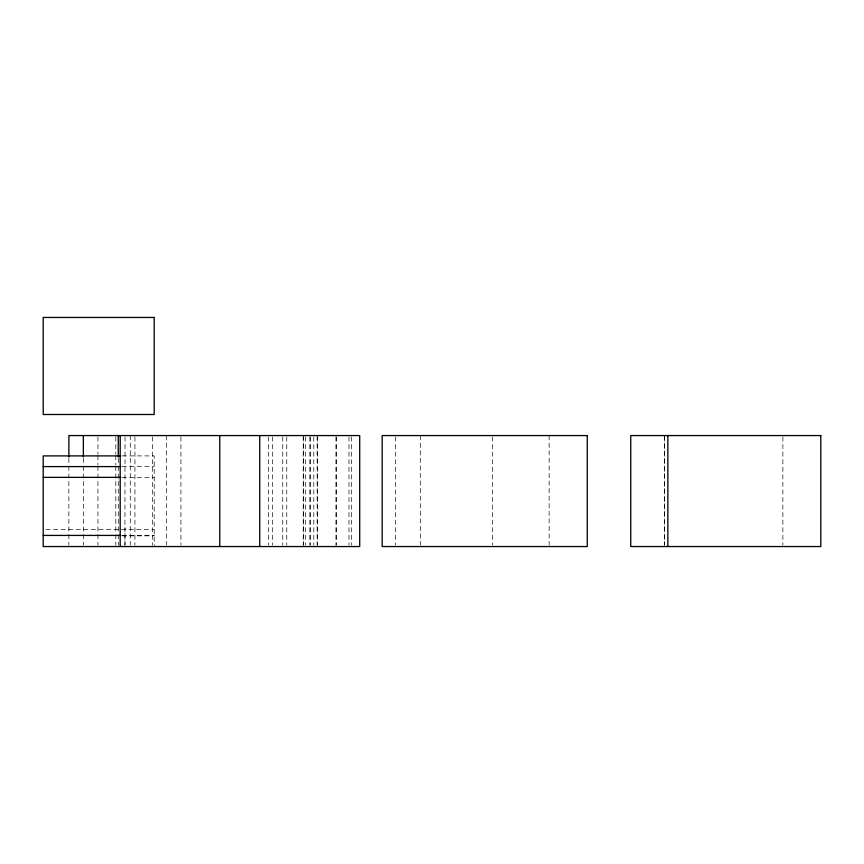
<?xml version="1.0" encoding="UTF-8"?>
<svg xmlns="http://www.w3.org/2000/svg" width="864" height="864" viewBox="0 0 864 864"><rect width="100%" height="100%" fill="white"/><g stroke="black" fill="none" stroke-linecap="round" stroke-linejoin="round"><path stroke-width="0.65" stroke-dasharray="4.32 3.24" d="M125.032 545.227L125.032 528.055M122.094 455.9L154.192 455.9L154.192 546.545M122.094 466.592L154.192 466.592M122.094 477.36L154.192 477.36M45.878 529.481L154.192 529.481M122.094 535.421L154.192 535.421M122.094 535.853L154.192 535.853M782.87 436.892L782.87 545.216M664.556 436.892L664.556 545.216M664.351 435.564L664.351 545.216M549.137 435.564L549.137 545.216M492.394 436.892L492.394 545.216M420.304 435.564L420.304 545.216M395.356 436.892L395.356 545.216M351.454 436.892L351.454 545.216M348.98 436.892L348.98 545.216M336.614 436.892L336.614 545.216M335.934 436.892L335.934 545.216M317.693 436.892L317.693 545.216M317.142 435.564L317.142 545.216M313.805 436.892L313.805 545.216M310.522 436.892L310.522 545.216M309.841 436.892L309.841 545.216M305.51 436.892L305.51 545.216M303.415 435.564L303.415 545.216M303.221 436.892L303.221 545.216M286.772 436.892L286.772 545.216M282.755 436.892L282.755 545.216M272.495 436.892L272.495 545.216M268.348 436.892L268.348 545.216M180.932 436.892L180.932 545.216M166.46 435.564L166.46 545.216M152.485 436.892L152.485 545.216M134.924 436.892L134.924 545.216M130.28 435.564L130.28 545.216M125.032 436.882L124.902 545.216M118.282 458.298L118.282 464.983M118.282 466.312L118.282 533.174M118.282 534.514L118.282 545.216M115.808 436.892L115.808 454.28M115.808 455.62L115.808 464.983M115.808 466.312L115.808 533.174M115.808 534.514L115.808 545.216M97.945 436.892L97.945 454.28M97.945 455.62L97.945 464.983M97.945 466.312L97.945 533.174M97.945 534.514L97.945 545.216M83.354 458.298L83.354 464.983M83.354 466.312L83.354 533.174M83.354 534.514L83.354 545.216M68.872 458.298L68.872 464.983M68.872 466.312L68.872 533.174M68.872 534.514L68.872 545.216"/><path stroke-width="1.3" d="M120.755 455.9L43.2 455.9L43.2 546.545L359.705 546.545L359.705 435.564L68.872 435.564L68.872 456.959M43.2 466.592L120.755 466.592M43.2 477.36L120.755 477.36M43.2 535.421L120.755 535.421M667.861 435.564L667.861 546.545M259.74 435.564L259.74 546.545M219.748 435.564L219.748 546.545M120.193 435.564L120.193 546.545M118.282 435.564L118.282 456.959M83.354 435.564L83.354 456.959M154.192 317.455L43.2 317.455L43.2 414.493L154.192 414.493L154.192 317.455M587.261 435.564L382.18 435.564L382.18 546.545L587.261 546.545L587.261 435.564M820.8 435.564L630.752 435.564L630.752 546.545L820.8 546.545L820.8 435.564"/></g></svg>
